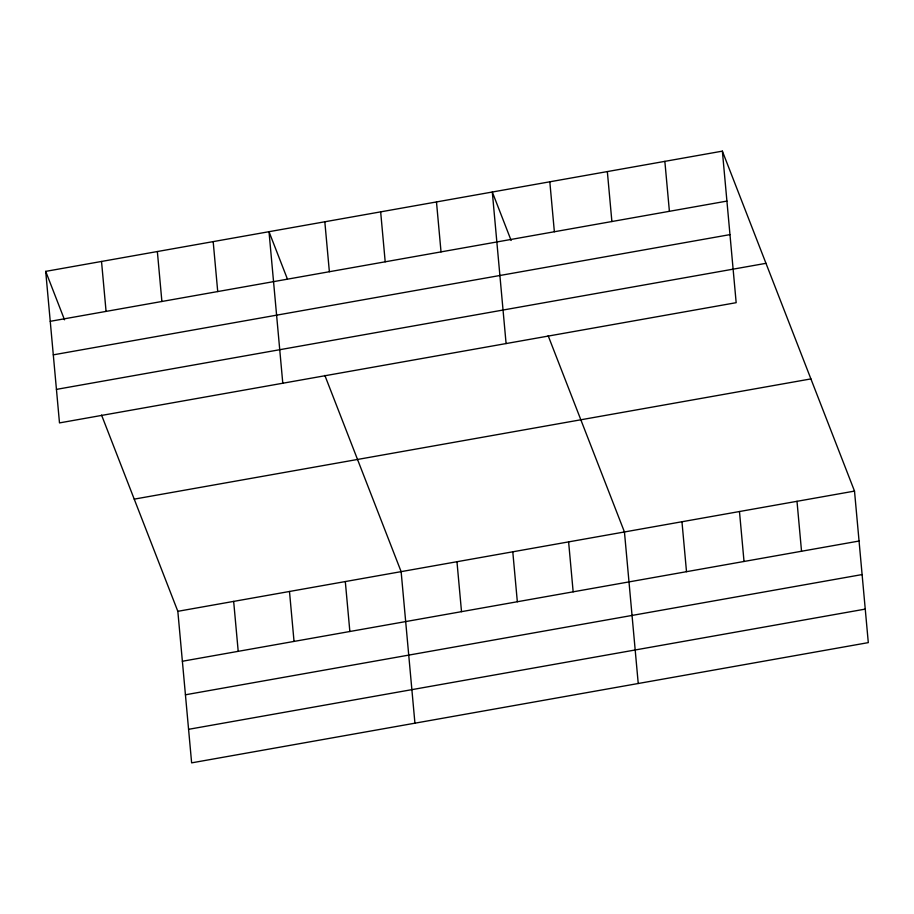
<?xml version="1.0" encoding="UTF-8"?>
<svg xmlns="http://www.w3.org/2000/svg" width="914" height="914" viewBox="0 0 914 914"><rect width="100%" height="100%" fill="white"/><g stroke="black" fill="none" stroke-linecap="round" stroke-linejoin="round"><path stroke-width="1.37" d="M722.368 151.141L736.17 302.683L59.49 422.908L45.7 271.378L722.368 151.141L854.51 491.092L868.3 642.622L191.632 762.859L177.83 611.317L101.557 415.07M50.247 321.317L726.916 201.091M53.298 354.849L729.966 234.624M56.44 389.387L765.978 263.323M134.232 499.135L810.901 378.91M177.83 611.317L854.51 491.092M182.377 661.256L859.057 541.031M185.428 694.789L862.108 574.563M188.57 729.326L865.25 609.101M511.132 240.462L492.303 192.02L506.093 343.561M548.16 335.724L624.445 531.959L638.235 683.501M287.339 278.861L269.002 231.699L282.792 383.24M324.858 375.403L401.132 571.638L414.933 723.18M45.7 271.378L64.528 319.82M796.997 501.306L801.532 551.256M739.472 511.52L744.019 561.47M664.855 161.367L669.402 211.317M681.958 521.745L686.505 571.696M607.342 171.581L611.889 221.531M549.817 181.806L554.364 231.756M568.611 541.888L573.158 591.826M512.788 551.805L517.335 601.755M436.481 201.937L441.028 251.887M456.966 561.722L461.513 611.672M380.658 211.865L385.194 261.804M324.824 221.782L329.371 271.732M345.309 581.555L349.856 631.505M289.487 591.472L294.034 641.422M213.179 241.616L217.726 291.566M233.664 601.401L238.211 651.339M157.357 251.533L161.892 301.483M101.523 261.45L106.07 311.4"/></g></svg>
